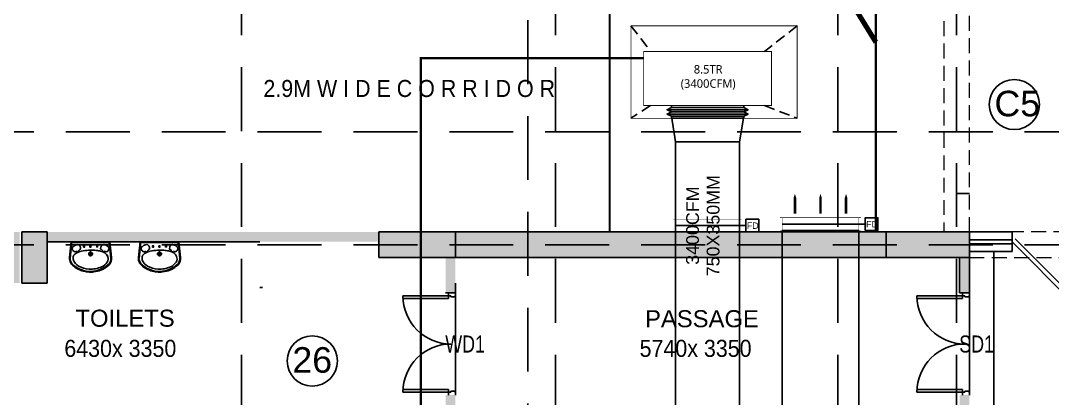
# Model space of a CAD drawing. Extents: x 11598203 to 11995143, y -3849975 to -3698974.
# Drawn here: x 11934547 to 11946653, y -3771205 to -3766770 of the extents above; entities that cross this region are included whole.
import ezdxf

# ---------------------------------------------------------------- set-up
doc = ezdxf.new("R2010")
doc.units = 0
doc.header["$MEASUREMENT"] = 0
doc.linetypes.add('HIDDEN', pattern=[0.375, 0.25, -0.125])
doc.layers.get('0').update_dxf_attribs({"linetype": 'CONTINUOUS'})
for name, color, linetype in [('BEAM', 8, 'CONTINUOUS'), ('GRID LINES', 9, 'CONTINUOUS'), ('HATCH', 7, 'CONTINUOUS'), ('MEP_HVAC_AIR_TIGHT_PARTITION', 21, 'CONTINUOUS'), ('MEP_HVAC_COPPER_PIPE', 5, 'CONTINUOUS'), ('MEP_HVAC_FIRE DAMPER', 40, 'CONTINUOUS'), ('MEP_HVAC_RA_DUCT', 1, 'CONTINUOUS'), ('MEP_HVAC_SA_DUCT', 3, 'CONTINUOUS'), ('SECTION', 8, 'CONTINUOUS')]:
    doc.layers.add(name, color=color, linetype=linetype)
for name, color, linetype, lineweight in [('HTL-AC UNIT', 5, 'CONTINUOUS', 25), ('HVAC 3RD TYPICAL FLOOR$0$M-HVAC-RA DUCT', 1, 'CONTINUOUS', 0), ('MEP_HVAC_TEXT', 7, 'CONTINUOUS', 0)]:
    doc.layers.add(name, color=color, linetype=linetype, lineweight=lineweight)
doc.styles.add('ARIAL', font='arial.ttf', dxfattribs={"width": 0.75})
doc.styles.add('DT', font='romans.shx')
doc.styles.get("Standard").update_dxf_attribs({"font": 'arial.ttf'})
doc.dimstyles.get("Standard").update_dxf_attribs({"dimscale": 0.7, "dimtxt": 300, "dimasz": 150, "dimexe": 200, "dimexo": 200, "dimgap": 0.25, "dimtad": 3, "dimlfac": 0.001, "dimzin": 0, "dimdsep": 46, "dimtxsty": 'Standard', "dimblk": 'ARCHTICK', "dimcen": 0.09, "dimdle": 200, "dimclrd": 256, "dimclre": 256, "dimclrt": 6, "dimadec": 0, "dimazin": 0, "dimtfac": 1, "dimtofl": 0, "dimtmove": 0, "dimatfit": 3, "dimfxl": 1, "dimtolj": 1, "dimtzin": 0, "dimarcsym": 0})

# ---------------------------------------------------------------- blocks, each defined once
blk = doc.blocks.new('8TH FLOOR')
at = {"ltscale": 500}
h = blk.add_hatch(color=8, dxfattribs=at)
h.paths.add_polyline_path([(-39848, 39920), (-39848, 39805), (-38180, 39805), (-38180, 39920)])
h.paths.add_polyline_path([(-39848, 39805), (-39848, 39920), (-42070, 39920), (-42070, 39805)])
for points in [[(-37280, 39920), (-37280, 39620), (-36397, 39620), (-35498, 39620), (-32228, 39620), (-32228, 39920), (-33128, 39920), (-34190, 39920), (-35090, 39920), (-36380, 39920), (-37280, 39920)], [(-37396, 39620), (-37281, 39620), (-37281, 39205), (-37396, 39205)], [(-31365, 39620), (-31250, 39620), (-31250, 39205), (-31365, 39205)], [(-37396, 37782), (-37396, 37782), (-37281, 37782), (-37281, 38005), (-37396, 38005)], [(-31365, 37782), (-31365, 37782), (-31250, 37782), (-31250, 38005), (-31365, 38005)]]:
    blk.add_hatch(color=8, dxfattribs=at).paths.add_polyline_path(points)
at = {"layer": 'HATCH', "ltscale": 500}
h = blk.add_hatch(color=32, dxfattribs=at)
h.dxf.hatch_style = 1
h.paths.add_polyline_path([(-44310, 10130), (-44010, 10130), (-44010, 9230), (-44310, 9230)])
h.paths.add_polyline_path([(-6930, 6230), (-6630, 6230), (-6630, 5252), (-6930, 5252)])
h.paths.add_polyline_path([(-900, 6265), (0, 6265), (0, 5965), (-900, 5965)])
h.paths.add_polyline_path([(-31624, -10480), (-31024, -10480), (-31024, -10780), (-31624, -10780)])
h.paths.add_polyline_path([(-36805, -13010), (-36055, -13010), (-36055, -13310), (-36805, -13310)])
h.paths.add_polyline_path([(-26485, 200), (-26185, 200), (-26185, -700), (-26485, -700)])
h.paths.add_polyline_path([(-36355, -17735), (-36055, -17735), (-36055, -18485), (-36355, -18485)])
h.paths.add_polyline_path([(-4100, 200), (-3500, 200), (-3500, -100), (-4100, -100)])
h.paths.add_polyline_path([(-47740, 18320), (-46990, 18320), (-46990, 18020), (-47740, 18020)])
h.paths.add_polyline_path([(-47740, 14790), (-46840, 14790), (-46840, 14490), (-47740, 14490)])
h.paths.add_polyline_path([(-10758, 300), (-9930, 300), (-9930, 0), (-10758, 0)])
h.paths.add_polyline_path([(-36805, -7680), (-36055, -7680), (-36055, -7980), (-36805, -7980)])
h.paths.add_polyline_path([(-34515, 900), (-34215, 900), (-34215, 0), (-34515, 0)])
h.paths.add_polyline_path([(-40685, 750), (-40385, 750), (-40385, 0), (-40685, 0)])
h.paths.add_polyline_path([(-41010, -25), (-40710, -25), (-40710, -775), (-41010, -775)])
h.paths.add_polyline_path([(-47740, 29190), (-46990, 29190), (-46990, 28890), (-47740, 28890)])
h.paths.add_polyline_path([(-900, 29190), (0, 29190), (0, 28890), (-900, 28890)])
h.paths.add_polyline_path([(-47840, 10130), (-47540, 10130), (-47540, 9230), (-47840, 9230)])
h.paths.add_polyline_path([(-41010, 750), (-40710, 750), (-40710, 0), (-41010, 0)])
h.paths.add_polyline_path([(-1000, 42920), (-700, 42920), (-700, 43898), (-1000, 43898)])
h.paths.add_polyline_path([(-47740, 21920), (-46990, 21920), (-46990, 21620), (-47740, 21620)])
h.paths.add_polyline_path([(-19285, 200), (-18985, 200), (-18985, -700), (-19285, -700)])
h.paths.add_polyline_path([(-900, 49150), (0, 49150), (0, 48850), (-900, 48850)])
h.paths.add_polyline_path([(-900, 32790), (0, 32790), (0, 32490), (-900, 32490)])
h.paths.add_polyline_path([(-47740, 25520), (-46990, 25520), (-46990, 25220), (-47740, 25220)])
h.paths.add_polyline_path([(-15685, 6230), (-15385, 6230), (-15385, 5330), (-15685, 5330)])
h.paths.add_polyline_path([(-900, 25520), (0, 25520), (0, 25220), (-900, 25220)])
h.paths.add_polyline_path([(-39510, -13010), (-38760, -13010), (-38760, -13310), (-39510, -13310)])
h.paths.add_polyline_path([(-42695, 39920), (-42395, 39920), (-42395, 39320), (-42695, 39320)])
h.paths.add_polyline_path([(-47740, 39920), (-46840, 39920), (-46840, 39620), (-47740, 39620)])
h.paths.add_polyline_path([(-900, 39920), (-100, 39920), (-100, 39620), (-900, 39620)])
h.paths.add_polyline_path([(-4100, 11190), (-3401, 11190), (-3401, 10890), (-4100, 10890)])
h.paths.add_polyline_path([(-31624, -7730), (-31024, -7730), (-31024, -8030), (-31624, -8030)])
h.paths.add_polyline_path([(-44760, -18185), (-44010, -18185), (-44010, -18485), (-44760, -18485)])
h.paths.add_polyline_path([(-6930, 300), (-6102, 300), (-6102, 0), (-6930, 0)])
h.paths.add_polyline_path([(-900, 18320), (0, 18320), (0, 18020), (-900, 18020)])
h.paths.add_polyline_path([(-48040, -18185), (-47290, -18185), (-47290, -18485), (-48040, -18485)])
h.paths.add_polyline_path([(-42695, 43520), (-42395, 43520), (-42395, 42920), (-42695, 42920)])
h.paths.add_polyline_path([(-39510, -10530), (-38760, -10530), (-38760, -10830), (-39510, -10830)])
h.paths.add_polyline_path([(-42370, 43520), (-42070, 43520), (-42070, 42920), (-42370, 42920)])
h.paths.add_polyline_path([(-39510, -7680), (-38760, -7680), (-38760, -7980), (-39510, -7980)])
h.paths.add_polyline_path([(-46360, 43820), (-46060, 43820), (-46060, 42920), (-46360, 42920)])
h.paths.add_polyline_path([(-900, 300), (0, 300), (0, 0), (-900, 0)])
h.paths.add_polyline_path([(-28250, 51450), (-27950, 51450), (-27950, 50550), (-28250, 50550)])
h.paths.add_polyline_path([(-22220, 51450), (-21920, 51450), (-21920, 50550), (-22220, 50550)])
h.paths.add_polyline_path([(-44310, 750), (-44010, 750), (-44010, 0), (-44310, 0)])
h.paths.add_polyline_path([(-42370, 39920), (-42070, 39920), (-42070, 39320), (-42370, 39320)])
h.paths.add_polyline_path([(-31550, 51450), (-31250, 51450), (-31250, 50550), (-31550, 50550)])
h.paths.add_polyline_path([(-46360, 49700), (-46060, 49700), (-46060, 48950), (-46360, 48950)])
h.paths.add_polyline_path([(-42695, 36320), (-42395, 36320), (-42395, 35720), (-42695, 35720)])
h.paths.add_polyline_path([(-42370, 35720), (-42070, 35720), (-42070, 36320), (-42370, 36320)])
h.paths.add_polyline_path([(-44310, 15240), (-44010, 15240), (-44010, 14490), (-44310, 14490)])
h.paths.add_polyline_path([(-42695, 49700), (-42395, 49700), (-42395, 48950), (-42695, 48950)])
h.paths.add_polyline_path([(-44760, -25), (-44010, -25), (-44010, -325), (-44760, -325)])
h.paths.add_polyline_path([(-15685, 200), (-15385, 200), (-15385, -700), (-15685, -700)])
h.paths.add_polyline_path([(-39510, -5200), (-38760, -5200), (-38760, -5500), (-39510, -5500)])
h.paths.add_polyline_path([(-44310, 6230), (-44010, 6230), (-44010, 5480), (-44310, 5480)])
h.paths.add_polyline_path([(-36355, -25), (-36055, -25), (-36055, -775), (-36355, -775)])
h.paths.add_polyline_path([(-22885, 200), (-22585, 200), (-22585, -700), (-22885, -700)])
h.paths.add_polyline_path([(-900, 36320), (0, 36320), (0, 36020), (-900, 36020)])
h.paths.add_polyline_path([(-47740, 32790), (-46990, 32790), (-46990, 32490), (-47740, 32490)])
h.paths.add_polyline_path([(-6930, -25), (-6330, -25), (-6330, -325), (-6930, -325)])
h.paths.add_polyline_path([(-41010, -17735), (-40710, -17735), (-40710, -18485), (-41010, -18485)])
h.paths.add_polyline_path([(-36805, -5200), (-36055, -5200), (-36055, -5500), (-36805, -5500)])
h.paths.add_polyline_path([(-48015, -25), (-47265, -25), (-47265, -325), (-48015, -325)])
h.paths.add_polyline_path([(-10530, -25), (-9930, -25), (-9930, -325), (-10530, -325)])
h.paths.add_polyline_path([(-46840, 36320), (-47740, 36320), (-47740, 36020), (-46840, 36020)])
h.paths.add_polyline_path([(-34515, 6230), (-34215, 6230), (-34215, 5330), (-34515, 5330)])
h.paths.add_polyline_path([(-30085, 200), (-29785, 200), (-29785, -700), (-30085, -700)])
h.paths.add_polyline_path([(-36805, -10530), (-36055, -10530), (-36055, -10830), (-36805, -10830)])
h.paths.add_polyline_path([(-10230, 6230), (-9930, 6230), (-9930, 5330), (-10230, 5330)])
h.paths.add_polyline_path([(-900, 14790), (0, 14790), (0, 14490), (-900, 14490)])
h.paths.add_polyline_path([(-900, 9530), (78, 9530), (78, 9230), (-900, 9230)])
h.paths.add_polyline_path([(-39940, 49850), (-39640, 49850), (-39640, 48950), (-39940, 48950)])
edge = h.paths.add_edge_path()
edge.add_line((-19435, 49850), (-19435, 48950))
edge.add_line((-6930, 9230), (-5952, 9230))
edge.add_line((-41010, 15240), (-41010, 14490))
edge.add_line((-19135, 42920), (-19135, 43820))
edge.add_line((-40710, 5480), (-40710, 6230))
edge.add_line((-40685, 6230), (-40685, 5480))
h.paths.add_polyline_path([(-22220, 9530), (-21320, 9530), (-21320, 9230), (-22220, 9230)])
h.paths.add_polyline_path([(-37580, 10130), (-37280, 10130), (-37280, 9230), (-37580, 9230)])
h.paths.add_polyline_path([(-40685, 9980), (-40385, 9980), (-40385, 9230), (-40685, 9230)])
h.paths.add_polyline_path([(-40685, 6230), (-40385, 6230), (-40385, 5480), (-40685, 5480)])
h.paths.add_polyline_path([(-32228, 9530), (-31250, 9530), (-31250, 9230), (-32228, 9230)])
h.paths.add_polyline_path([(-30424, 6230), (-29446, 6230), (-29446, 5930), (-30424, 5930)])
h.paths.add_polyline_path([(-16860, 9530), (-15960, 9530), (-15960, 9230), (-16860, 9230)])
h.paths.add_polyline_path([(-28250, 9530), (-27272, 9530), (-27272, 9230), (-28250, 9230)])
h.paths.add_polyline_path([(-10830, 9530), (-9930, 9530), (-9930, 9230), (-10830, 9230)])
h.paths.add_polyline_path([(-41010, 9980), (-40710, 9980), (-40710, 9230), (-41010, 9230)])
h.paths.add_polyline_path([(-41010, 6230), (-40710, 6230), (-40710, 5480), (-41010, 5480)])
h.paths.add_polyline_path([(-16860, 36320), (-15960, 36320), (-15960, 36020), (-16860, 36020)], flags=16)
h.paths.add_polyline_path([(-22220, 43520), (-21920, 43520), (-21920, 42920), (-22220, 42920)], flags=16)
h.paths.add_polyline_path([(-22220, 29190), (-21320, 29190), (-21320, 28890), (-22220, 28890)], flags=16)
h.paths.add_polyline_path([(-25450, 45380), (-24850, 45380), (-24850, 45080), (-25450, 45080)], flags=16)
h.paths.add_polyline_path([(-25450, 43220), (-24850, 43220), (-24850, 42920), (-25450, 42920)], flags=16)
h.paths.add_polyline_path([(-16860, 14790), (-15960, 14790), (-15960, 14490), (-16860, 14490)], flags=16)
h.paths.add_polyline_path([(-41010, 15240), (-40710, 15240), (-40710, 14490), (-41010, 14490)], flags=16)
h.paths.add_polyline_path([(-31250, 25220), (-32150, 25220), (-32150, 25520), (-31250, 25520)], flags=16)
h.paths.add_polyline_path([(-38180, 18320), (-37280, 18320), (-37280, 18020), (-38180, 18020)], flags=16)
h.paths.add_polyline_path([(-31550, 15090), (-31250, 15090), (-31250, 14190), (-31550, 14190)], flags=16)
h.paths.add_polyline_path([(-38180, 14790), (-37280, 14790), (-37280, 14490), (-38180, 14490)], flags=16)
h.paths.add_polyline_path([(-22220, 18320), (-21320, 18320), (-21320, 18020), (-22220, 18020)], flags=16)
h.paths.add_polyline_path([(-40685, 15240), (-40385, 15240), (-40385, 14490), (-40685, 14490)], flags=16)
h.paths.add_polyline_path([(-38180, 21920), (-37280, 21920), (-37280, 21620), (-38180, 21620)], flags=16)
h.paths.add_polyline_path([(-16860, 32790), (-15960, 32790), (-15960, 32490), (-16860, 32490)], flags=16)
h.paths.add_polyline_path([(-16860, 21920), (-15960, 21920), (-15960, 21620), (-16860, 21620)], flags=16)
h.paths.add_polyline_path([(-16860, 25520), (-15960, 25520), (-15960, 25220), (-16860, 25220)], flags=16)
h.paths.add_polyline_path([(-13360, 11190), (-12760, 11190), (-12760, 10890), (-13360, 10890)], flags=16)
h.paths.add_polyline_path([(-6930, 29190), (-6030, 29190), (-6030, 28890), (-6930, 28890)], flags=16)
h.paths.add_polyline_path([(-10830, 29190), (-9930, 29190), (-9930, 28890), (-10830, 28890)], flags=16)
h.paths.add_polyline_path([(-28250, 22220), (-27950, 22220), (-27950, 21320), (-28250, 21320)], flags=16)
h.paths.add_polyline_path([(-22220, 21920), (-21320, 21920), (-21320, 21620), (-22220, 21620)], flags=16)
h.paths.add_polyline_path([(-6930, 9530), (-5952, 9530), (-5952, 9230), (-6930, 9230)], flags=16)
h.paths.add_polyline_path([(-31550, 22220), (-31250, 22220), (-31250, 21320), (-31550, 21320)], flags=16)
h.paths.add_polyline_path([(-10230, 22220), (-9930, 22220), (-9930, 21320), (-10230, 21320)], flags=16)
h.paths.add_polyline_path([(-28250, 29190), (-27350, 29190), (-27350, 28890), (-28250, 28890)], flags=16)
h.paths.add_polyline_path([(-15132, 43220), (-14232, 43220), (-14232, 42920), (-15132, 42920)], flags=16)
h.paths.add_polyline_path([(-10830, 43220), (-9930, 43220), (-9930, 42920), (-10830, 42920)], flags=16)
h.paths.add_polyline_path([(-6930, 43220), (-6030, 43220), (-6030, 42920), (-6930, 42920)], flags=16)
h.paths.add_polyline_path([(-22220, 25520), (-21320, 25520), (-21320, 25220), (-22220, 25220)], flags=16)
h.paths.add_polyline_path([(-28250, 25520), (-27350, 25520), (-27350, 25220), (-28250, 25220)], flags=16)
h.paths.add_polyline_path([(-34680, 11190), (-34080, 11190), (-34080, 10890), (-34680, 10890)], flags=16)
h.paths.add_polyline_path([(-22220, 36320), (-21320, 36320), (-21320, 36020), (-22220, 36020)], flags=16)
h.paths.add_polyline_path([(-38180, 25520), (-37280, 25520), (-37280, 25220), (-38180, 25220)], flags=16)
h.paths.add_polyline_path([(-6930, 25520), (-6030, 25520), (-6030, 25220), (-6930, 25220)], flags=16)
h.paths.add_polyline_path([(-10830, 25520), (-9930, 25520), (-9930, 25220), (-10830, 25220)], flags=16)
h.paths.add_polyline_path([(-6930, 22220), (-6630, 22220), (-6630, 21320), (-6930, 21320)], flags=16)
h.paths.add_polyline_path([(-28250, 18620), (-27950, 18620), (-27950, 17720), (-28250, 17720)], flags=16)
h.paths.add_polyline_path([(-6930, 15090), (-6630, 15090), (-6630, 14190), (-6930, 14190)], flags=16)
h.paths.add_polyline_path([(-22220, 32790), (-21320, 32790), (-21320, 32490), (-22220, 32490)], flags=16)
h.paths.add_polyline_path([(-10230, 33090), (-9930, 33090), (-9930, 32190), (-10230, 32190)], flags=16)
h.paths.add_polyline_path([(-6930, 33090), (-6630, 33090), (-6630, 32190), (-6930, 32190)], flags=16)
h.paths.add_polyline_path([(-32150, 29190), (-31250, 29190), (-31250, 28890), (-32150, 28890)], flags=16)
h.paths.add_polyline_path([(-16860, 29190), (-15960, 29190), (-15960, 28888), (-16860, 28888)], flags=16)
h.paths.add_polyline_path([(-38180, 29190), (-37280, 29190), (-37280, 28890), (-38180, 28890)], flags=16)
h.paths.add_polyline_path([(-23224, 6230), (-22246, 6230), (-22246, 5930), (-23224, 5930)], flags=16)
h.paths.add_polyline_path([(-31550, 18620), (-31250, 18620), (-31250, 17720), (-31550, 17720)], flags=16)
h.paths.add_polyline_path([(-35695, 48950), (-35395, 48950), (-35395, 49750), (-35695, 49750)], flags=16)
h.paths.add_polyline_path([(-6930, 36620), (-6630, 36620), (-6630, 35720), (-6930, 35720)], flags=16)
h.paths.add_polyline_path([(-31550, 45980), (-31250, 45980), (-31250, 45080), (-31550, 45080)], flags=16)
h.paths.add_polyline_path([(-16860, 39920), (-15960, 39920), (-15960, 39620), (-16860, 39620)], flags=16)
h.paths.add_polyline_path([(-22220, 45980), (-21920, 45980), (-21920, 45080), (-22220, 45080)], flags=16)
h.paths.add_polyline_path([(-35695, 43820), (-35395, 43820), (-35395, 42920), (-35695, 42920)], flags=16)
h.paths.add_polyline_path([(-19435, 43820), (-19135, 43820), (-19135, 42920), (-19435, 42920)], flags=16)
h.paths.add_polyline_path([(-38180, 39920), (-37280, 39920), (-37280, 39620), (-38180, 39620)], flags=16)
h.paths.add_polyline_path([(-28250, 39920), (-27272, 39920), (-27272, 39620), (-28250, 39620)], flags=16)
h.paths.add_polyline_path([(-39940, 43820), (-39640, 43820), (-39640, 42920), (-39940, 42920)], flags=16)
h.paths.add_polyline_path([(-10230, 49850), (-9930, 49850), (-9930, 48950), (-10230, 48950)], flags=16)
h.paths.add_polyline_path([(-31550, 43820), (-31250, 43820), (-31250, 42920), (-31550, 42920)], flags=16)
h.paths.add_polyline_path([(-14832, 49850), (-14533, 49850), (-14533, 48950), (-14832, 48950)], flags=16)
h.paths.add_polyline_path([(-6930, 39920), (-6030, 39920), (-6030, 39620), (-6930, 39620)], flags=16)
h.paths.add_polyline_path([(-31550, 33090), (-31250, 33090), (-31250, 32190), (-31550, 32190)], flags=16)
h.paths.add_polyline_path([(-38180, 36320), (-37280, 36320), (-37280, 36020), (-38180, 36020)], flags=16)
h.paths.add_polyline_path([(-19435, 49850), (-19135, 49850), (-19135, 48950), (-19435, 48950)], flags=16)
h.paths.add_polyline_path([(-10830, 39920), (-9930, 39920), (-9930, 39620), (-10830, 39620)], flags=16)
h.paths.add_polyline_path([(-6930, 49850), (-6630, 49850), (-6630, 48950), (-6930, 48950)], flags=16)
h.paths.add_polyline_path([(-19624, 6230), (-18646, 6230), (-18646, 5930), (-19624, 5930)], flags=16)
h.paths.add_polyline_path([(-22220, 39920), (-21320, 39920), (-21320, 39620), (-22220, 39620)], flags=16)
h.paths.add_polyline_path([(-22220, 14790), (-21320, 14790), (-21320, 14490), (-22220, 14490)], flags=16)
h.paths.add_polyline_path([(-28250, 36620), (-27950, 36620), (-27950, 35720), (-28250, 35720)], flags=16)
h.paths.add_polyline_path([(-16860, 18320), (-15960, 18320), (-15960, 18020), (-16860, 18020)], flags=16)
h.paths.add_polyline_path([(-31550, 35720), (-31250, 35720), (-31250, 36618), (-31550, 36618)], flags=16)
h.paths.add_polyline_path([(-10230, 18620), (-9930, 18620), (-9930, 17720), (-10230, 17720)], flags=16)
h.paths.add_polyline_path([(-28250, 15090), (-27950, 15090), (-27950, 14190), (-28250, 14190)], flags=16)
h.paths.add_polyline_path([(-6930, 18620), (-6630, 18620), (-6630, 17720), (-6930, 17720)], flags=16)
h.paths.add_polyline_path([(-32228, 39920), (-31250, 39920), (-31250, 39620), (-32228, 39620)], flags=16)
h.paths.add_polyline_path([(-10230, 15090), (-9930, 15090), (-9930, 14190), (-10230, 14190)], flags=16)
h.paths.add_polyline_path([(-28250, 33090), (-27950, 33090), (-27950, 32190), (-28250, 32190)], flags=16)
h.paths.add_polyline_path([(-38180, 32790), (-37280, 32790), (-37280, 32490), (-38180, 32490)], flags=16)
h.paths.add_polyline_path([(-10230, 36620), (-9930, 36620), (-9930, 35720), (-10230, 35720)], flags=16)
at = {"color": 8, "lineweight": 25, "ltscale": 500}
for p, q in [((-31250, 40370), (-31389, 40370)), ((-31250, 40370), (-31365, 40370)), ((-32228, 39620), (-32228, 39920)), ((-32228, 39920), (-31250, 39920)), ((-31250, 39920), (-31250, 39620)), ((-32228, 39620), (-37280, 39620)), ((-31250, 39620), (-32228, 39620))]:
    blk.add_line(p, q, dxfattribs=at)
at = {"color": 8, "lineweight": 25}
for p, q in [((-42370, 39320), (-42370, 39920)), ((-42370, 39920), (-42070, 39920)), ((-42070, 39920), (-42070, 39320)), ((-37280, 39920), (-38180, 39920)), ((-38180, 39920), (-38180, 39620)), ((-37480, 39920), (-37280, 39920)), ((-37280, 39620), (-37280, 39920)), ((-37280, 39920), (-37280, 39805)), ((-37280, 39920), (-36380, 39920)), ((-37280, 39620), (-37280, 39920)), ((-35090, 39920), (-36380, 39920)), ((-35090, 39920), (-34190, 39920)), ((-33128, 39920), (-34190, 39920)), ((-33128, 39920), (-32228, 39920)), ((-32228, 39920), (-32228, 39805)), ((-30750, 39920), (-31250, 39920)), ((-30750, 39920), (-30750, 39690)), ((-30715, 39840), (-30008, 39134)), ((-39574, 39805), (-42070, 39805)), ((-41789, 39805), (-41809, 39620)), ((-41781, 39805), (-41802, 39614)), ((-41789, 39805), (-41336, 39805)), ((-41774, 39795), (-41356, 39794)), ((-41626, 39751), (-41652, 39751)), ((-41638, 39733), (-41638, 39766)), ((-41551, 39751), (-41577, 39751)), ((-41563, 39733), (-41563, 39766)), ((-41472, 39751), (-41498, 39751)), ((-41484, 39738), (-41484, 39766)), ((-41344, 39805), (-41323, 39614)), ((-41336, 39805), (-41316, 39620)), ((-40980, 39805), (-41001, 39620)), ((-40972, 39805), (-40993, 39614)), ((-40980, 39805), (-40528, 39805)), ((-40965, 39795), (-40547, 39794)), ((-40817, 39751), (-40843, 39751)), ((-40829, 39733), (-40829, 39766)), ((-40742, 39751), (-40768, 39751)), ((-40754, 39733), (-40754, 39766)), ((-40663, 39751), (-40689, 39751)), ((-40675, 39738), (-40675, 39766)), ((-40535, 39805), (-40514, 39614)), ((-40528, 39805), (-40507, 39620)), ((-30750, 39828), (-31250, 39828)), ((-30750, 39782), (-31250, 39782)), ((-30750, 39805), (-30043, 39098)), ((-41592, 39662), (-41532, 39662)), ((-41562, 39632), (-41562, 39693)), ((-40783, 39662), (-40723, 39662)), ((-40753, 39632), (-40753, 39693)), ((-38180, 39620), (-37280, 39620)), ((-31365, 39620), (-31365, 39205)), ((-30750, 39690), (-31250, 39690)), ((-31250, 39620), (-31250, 39320)), ((-30963, 21550), (-30963, 39690)), ((-42070, 39320), (-42370, 39320)), ((-39574, 39269), (-39546, 39269)), ((-37281, 39320), (-37281, 39205)), ((-31250, 39320), (-31250, 39205)), ((-37361, 39169), (-37897, 39169)), ((-37897, 39169), (-37897, 39141)), ((-37361, 39141), (-37897, 39141)), ((-37281, 39205), (-37396, 39205)), ((-37361, 39169), (-37361, 39205)), ((-37361, 39205), (-37281, 39205)), ((-37333, 39169), (-37361, 39169)), ((-37361, 39169), (-37361, 39141)), ((-37333, 39157), (-37333, 39169)), ((-37293, 39157), (-37333, 39157)), ((-37293, 39157), (-37293, 39159)), ((-37281, 39169), (-37283, 39169)), ((-37281, 39205), (-37281, 39169)), ((-37281, 38005), (-37281, 39205)), ((-31330, 39169), (-31866, 39169)), ((-31866, 39169), (-31866, 39141)), ((-31330, 39141), (-31866, 39141)), ((-31250, 39205), (-31365, 39205)), ((-31330, 39169), (-31330, 39205)), ((-31330, 39205), (-31250, 39205)), ((-31302, 39169), (-31330, 39169)), ((-31330, 39169), (-31330, 39141)), ((-31302, 39157), (-31302, 39169)), ((-31262, 39157), (-31302, 39157)), ((-31262, 39157), (-31262, 39159)), ((-31250, 39169), (-31252, 39169)), ((-31250, 39205), (-31250, 39169)), ((-31250, 38005), (-31250, 39205)), ((-37361, 38069), (-37897, 38069)), ((-37361, 38041), (-37897, 38041)), ((-37361, 38041), (-37361, 38069)), ((-37333, 38041), (-37361, 38041)), ((-37361, 38041), (-37361, 38005)), ((-37333, 38053), (-37333, 38041)), ((-37293, 38053), (-37333, 38053)), ((-37293, 38053), (-37293, 38051)), ((-37281, 38041), (-37283, 38041)), ((-37281, 38005), (-37281, 38041)), ((-31330, 38069), (-31866, 38069)), ((-31330, 38041), (-31866, 38041)), ((-31330, 38041), (-31330, 38069)), ((-31302, 38041), (-31330, 38041)), ((-31330, 38041), (-31330, 38005)), ((-31302, 38053), (-31302, 38041)), ((-31262, 38053), (-31302, 38053)), ((-31262, 38053), (-31262, 38051)), ((-31250, 38041), (-31252, 38041)), ((-31250, 38005), (-31250, 38041))]:
    blk.add_line(p, q, dxfattribs=at)
at = {"color": 8, "lineweight": -3, "ltscale": 500}
for centre in [(-30723, 41416), (-38960, 38406)]:
    blk.add_circle(centre, 294, dxfattribs=at)
at = {"color": 8}
for centre, radius, start, end in [((-37333, 39169), 564, 180, 270), ((-37293, 39169), 10, 270, 0), ((-31302, 39169), 564, 180, 270), ((-31262, 39169), 10, 270, 0), ((-37333, 38041), 564, 90, 180), ((-31302, 38041), 564, 90, 180), ((-37293, 38041), 10, 0, 90), ((-31262, 38041), 10, 0, 90)]:
    blk.add_arc(centre, radius, start, end, dxfattribs=at)
at = {"color": 8, "extrusion": (0, 0, -1)}
for centre, major_axis, start_param, end_param in [((-41769, 39820), (24.7, 0), 1.765467, 2.50956), ((-41757, 39729), (20.7, 0), 2.661884, 4.2449), ((-41722, 39737), (56.9, -0.3), 2.176458, 2.816691), ((-41686, 39650), (126, 0), 4.027191, 4.373034), ((-41713, 39739), (34, 0), 4.222121, 5.084958), ((-41729, 39730), (49.2, -0.1), -0.960797, -0.225412), ((-41676, 39691), (26.8, -0.2), 3.628858, 4.420234), ((-41711, 39732), (31.9, 0.1), -0.276767, 0.525307), ((-41638, 39751), (6.43, -0.02), 3.139035, 9.42222), ((-41563, 39751), (6.43, -0.08), 3.12883, 9.412015), ((-41484, 39751), (6.43, -0.02), 3.139035, 9.42222), ((-41412, 39732), (31.9, 0), 2.620328, 3.422401), ((-41394, 39730), (49.2, -0.3), 3.359735, 4.09512), ((-41447, 39691), (26.8, 0.2), -1.278641, -0.487266), ((-41410, 39739), (34, 0), 4.33982, 5.202657), ((-41436, 39650), (126, -1), -1.238036, -0.892193), ((-41401, 39737), (56.9, 0.3), 0.324902, 0.965135), ((-41361, 39827), (33.5, 0), 0.727251, 1.402875), ((-41366, 39729), (20.7, 0), -1.101507, 0.481509), ((-40960, 39820), (24.7, 0), 1.765467, 2.50956), ((-40948, 39729), (20.7, 0), 2.661884, 4.2449), ((-40913, 39737), (56.9, -0.3), 2.176458, 2.816691), ((-40878, 39650), (126, 0), 4.027191, 4.373034), ((-40904, 39739), (34, 0), 4.222121, 5.084958), ((-40920, 39730), (49.2, -0.1), -0.960797, -0.225412), ((-40867, 39691), (26.8, -0.2), 3.628858, 4.420234), ((-40902, 39732), (31.9, 0.1), -0.276767, 0.525307), ((-40829, 39751), (6.43, -0.02), 3.139035, 9.42222), ((-40754, 39751), (6.43, -0.08), 3.12883, 9.412015), ((-40675, 39751), (6.43, -0.02), 3.139035, 9.42222), ((-40603, 39732), (31.9, 0), 2.620328, 3.422401), ((-40586, 39730), (49.2, -0.3), 3.359735, 4.09512), ((-40638, 39691), (26.8, 0.2), -1.278641, -0.487266), ((-40601, 39739), (34, 0), 4.33982, 5.202657), ((-40628, 39650), (126, -1), -1.238036, -0.892193), ((-40593, 39737), (56.9, 0.3), 0.324902, 0.965135), ((-40557, 39729), (20.7, 0), -1.101507, 0.481509), ((-40553, 39827), (33.5, 0), 0.727251, 1.402875), ((-41727, 39610), (83.2, 0.1), 2.850118, 3.264751), ((-41703, 39608), (106, 0), 2.310552, 2.942572), ((-41724, 39607), (78.1, 0), 2.562376, 3.231693), ((-41672, 39614), (94.7, 0), 2.890537, 3.362984), ((-41691, 39602), (80.1, 0), 3.554495, 4.299548), ((-41644, 39632), (126, 0), 2.054055, 2.802751), ((-41743, 39704), (17.9, 0), 0.880848, 2.260908), ((-41725, 39685), (6.08, 6.08), 4.730546, 6.12798), ((-41638, 39532), (167, 0), 4.181112, 4.641559), ((-41724, 39684), (6.17, -6.17), 4.354779, 6.027124), ((-41693, 39698), (8.55, 0.03), 1.455188, 3.796569), ((-41528, 38907), (801, -1), 4.558159, 4.668067), ((-41562, 39662), (21.6, 0), 3.141254, 9.424439), ((-41562, 39662), (15.5, 0.1), 3.145308, 9.428493), ((-41562, 39662), (10.9, 0), 3.142047372431534, 9.42523267961112), ((-41566, 38975), (732, 0), -1.56667, -1.474079), ((-41517, 39408), (296, 0), -1.495794, -1.328336), ((-41461, 39587), (110, 0), -1.431017, -0.436146), ((-41429, 39698), (7.39, 0), -0.727724, 1.373337), ((-41400, 39684), (5.47, -5.47), 2.097053, 3.541809), ((-41397, 39685), (6.08, 6.08), 4.867594, 6.265028), ((-41380, 39704), (17.9, 0), 0.880684, 2.260744), ((-41427, 39605), (70.9, 0), -0.405199, 0.56573), ((-41417, 39609), (94.4, -0.1), -0.049658, 0.838116), ((-41414, 39607), (99.5, 0), -0.132539, 0.848731), ((-40918, 39610), (83.2, 0.1), 2.850118, 3.264751), ((-40894, 39608), (106, 0), 2.310552, 2.942572), ((-40916, 39607), (78.1, 0), 2.562376, 3.231693), ((-40863, 39614), (94.7, 0), 2.890537, 3.362984), ((-40882, 39602), (80.1, 0), 3.554495, 4.299548), ((-40836, 39632), (126, 0), 2.054055, 2.802751), ((-40934, 39704), (17.9, 0), 0.880848, 2.260908), ((-40917, 39685), (6.08, 6.08), 4.730546, 6.12798), ((-40830, 39532), (167, 0), 4.181112, 4.641559), ((-40915, 39684), (6.17, -6.17), 4.354779, 6.027124), ((-40884, 39698), (8.55, 0.03), 1.455188, 3.796569), ((-40719, 38907), (801, -1), 4.558159, 4.668067), ((-40753, 39662), (21.6, 0), 3.141254, 9.424439), ((-40753, 39662), (15.5, 0.1), 3.145308, 9.428493), ((-40753, 39662), (10.9, 0), 3.142047372431534, 9.42523267961112), ((-40757, 38975), (732, 0), -1.56667, -1.474079), ((-40708, 39408), (296, 0), -1.495794, -1.328336), ((-40652, 39587), (110, 0), -1.431017, -0.436146), ((-40620, 39698), (7.39, 0), -0.727724, 1.373337), ((-40591, 39684), (5.47, -5.47), 2.097053, 3.541809), ((-40589, 39685), (6.08, 6.08), 4.867594, 6.265028), ((-40571, 39704), (17.9, 0), 0.880684, 2.260744), ((-40618, 39605), (70.9, 0), -0.405199, 0.56573), ((-40608, 39609), (94.4, -0.1), -0.049658, 0.838116), ((-40605, 39607), (99.5, 0), -0.132539, 0.848731), ((-41682, 39623), (123, 0), 2.127435, 2.640092), ((-41578, 39739), (287, 0), 1.808981, 2.322804), ((-41616, 39670), (200, 0), 1.868215, 2.281789), ((-41576, 39732), (247, 0), 1.579809, 2.112792), ((-41562, 39760), (303, 0), 1.155365, 1.952189), ((-41558, 39782), (298, 0), 1.141495, 1.637774), ((-41551, 39745), (294, 0), 0.809856, 1.41441), ((-41545, 39738), (275, 0), 0.806541, 1.180915), ((-41486, 39641), (140, 0), 0.557563, 1.193786), ((-40873, 39623), (123, 0), 2.127435, 2.640092), ((-40769, 39739), (287, 0), 1.808981, 2.322804), ((-40808, 39670), (200, 0), 1.868215, 2.281789), ((-40767, 39732), (247, 0), 1.579809, 2.112792), ((-40753, 39760), (303, 0), 1.155365, 1.952189), ((-40749, 39782), (298, 0), 1.141495, 1.637774), ((-40742, 39745), (294, 0), 0.809856, 1.41441), ((-40736, 39738), (275, 0), 0.806541, 1.180915), ((-40677, 39641), (140, 0), 0.557563, 1.193786), ((-41566, 39722), (274, 0), 1.346594, 1.865175), ((-40758, 39722), (274, 0), 1.346594, 1.865175)]:
    blk.add_ellipse(centre, major_axis=major_axis, ratio=1, start_param=start_param, end_param=end_param, dxfattribs=at)
at = {"layer": 'BEAM', "color": 8, "linetype": 'HIDDEN', "lineweight": 18, "ltscale": 700}
for p, q in [((-31550, 42920), (-31550, 39920)), ((-31250, 39920), (-31250, 42920)), ((-28250, 39920), (-31250, 39920)), ((-31250, 39620), (-28250, 39620))]:
    blk.add_line(p, q, dxfattribs=at)
at = {"layer": 'GRID LINES', "color": 138, "linetype": 'HIDDEN', "ltscale": 3000}
for p, q in [((-39790, 55354), (-39790, -16425)), ((-36105, 55354), (-36105, -16425)), ((-32795, 55354), (-32795, -16425)), ((-31400, 55354), (-31400, -16425)), ((5023, 41095), (-57949, 41095)), ((5023, 39770), (-57949, 39770))]:
    blk.add_line(p, q, dxfattribs=at)
at = {"layer": 'GRID LINES', "color": 8, "linetype": 'HIDDEN', "ltscale": 3000}
blk.add_line((-36430, 53656), (-36430, -15068), dxfattribs=at)
at = {"color": 8, "lineweight": 20, "width": 0.9}
for s, p in [('2.9M W I D E C O R R I D O R', (-39534, 41505)), ('6430x 3350', (-41870, 38454)), ('5740x 3350', (-35120, 38454))]:
    blk.add_text(s, height=200, dxfattribs=at).set_placement(p)
at = {"color": 8, "lineweight": 20}
for s, height, p in [('C5', 300, (-30956, 41278)), ('TOILETS', 200, (-41739, 38808)), ('PASSAGE', 200, (-35056, 38802)), ('26', 300, (-39194, 38268))]:
    blk.add_text(s, height=height, dxfattribs=at).set_placement(p)
at = {"color": 8, "lineweight": 20, "style": 'ARIAL', "width": 0.75}
for s, p in [('WD1', (-37400, 38505)), ('SD1', (-31369, 38505))]:
    blk.add_text(s, height=200, dxfattribs=at).set_placement(p)
blk = doc.blocks.new('DUCTABLE UNIT 8.5TR')
at = {"layer": 'HTL-AC UNIT', "color": 14, "linetype": 'HIDDEN', "ltscale": 500}
for p, q in [((11908521, -3788166), (11908752, -3788466)), ((11910471, -3788166), (11910089, -3788466)), ((11908752, -3789101), (11908521, -3789251)), ((11910089, -3789101), (11910471, -3789251))]:
    blk.add_line(p, q, dxfattribs=at)
at = {"layer": 'HTL-AC UNIT', "color": 8}
for p, q in [((11908945, -3789151), (11909895, -3789151)), ((11908945, -3789201), (11909895, -3789201)), ((11908995, -3789176), (11909845, -3789176))]:
    blk.add_line(p, q, dxfattribs=at)
at = {"layer": 'HTL-AC UNIT', "color": 14, "linetype": 'HIDDEN', "ltscale": 100, "const_width": 10}
blk.add_lwpolyline([(11908521, -3788166), (11910471, -3788166), (11910471, -3789251), (11908521, -3789251)], close=True, dxfattribs=at)
at = {"layer": 'HTL-AC UNIT', "const_width": 10}
blk.add_lwpolyline([(11908671, -3788466), (11910171, -3788466), (11910171, -3789101), (11908671, -3789101)], close=True, dxfattribs=at)
at = {"layer": 'HTL-AC UNIT', "color": 8}
blk.add_lwpolyline([(11908995, -3789226), (11909845, -3789226), (11909895, -3789201), (11909845, -3789176), (11909895, -3789151), (11909845, -3789126), (11908995, -3789126), (11908945, -3789151), (11908995, -3789176), (11908945, -3789201)], close=True, dxfattribs=at)
for points in [[(11908995, -3789101), (11908995, -3789126)], [(11909845, -3789101), (11909845, -3789126)]]:
    blk.add_lwpolyline(points, dxfattribs=at)
at = {"layer": 'HTL-AC UNIT', "color": 30}
blk.add_lwpolyline([(11908995, -3789226), (11909845, -3789226), (11909845, -3789251), (11908995, -3789251)], close=True, dxfattribs=at)
at = {"layer": 'HTL-AC UNIT', "color": 7, "insert": (11909427, -3788687), "char_height": 100, "attachment_point": 5}
blk.add_mtext('\\pxqc;{\\fGulim|b0|i0|c0|p0;\\P\\fTrebuchet MS|b0|i0|c0|p34;8.5TR\\P(3400CFM)\\P}', dxfattribs=at)
blk = doc.blocks.new('*U81')
at = {"layer": 'MEP_HVAC_FIRE DAMPER', "ltscale": 500, "const_width": 5}
for points in [[(11948335, -3800411), (11948310, -3800411)], [(11949085, -3800411), (11949110, -3800411)], [(11948335, -3800561), (11948310, -3800561)], [(11949085, -3800561), (11949110, -3800561)]]:
    blk.add_lwpolyline(points, dxfattribs=at)
blk.add_lwpolyline([(11948335, -3800411), (11948335, -3800561), (11949085, -3800561), (11949085, -3800411)], close=True, dxfattribs=at)
at = {"layer": 'MEP_HVAC_FIRE DAMPER', "ltscale": 500}
blk.add_lwpolyline([(11948335, -3800486), (11949160, -3800486)], dxfattribs=at)
blk.add_lwpolyline([(11949160, -3800561), (11949310, -3800561), (11949310, -3800411), (11949160, -3800411)], close=True, dxfattribs=at)
at = {"layer": 'MEP_HVAC_FIRE DAMPER', "insert": (11948682, -3800448, -100720), "char_height": 75, "width": 1116.51, "attachment_point": 1, "rotation": 359.895, "line_spacing_factor": 0.963855}
blk.add_mtext('\\pxqc;FD', dxfattribs=at)
blk = doc.blocks.new('*U82')
at = {"layer": 'MEP_HVAC_FIRE DAMPER', "ltscale": 500, "const_width": 5}
for points in [[(11948185, -3800411), (11948160, -3800411)], [(11949085, -3800411), (11949110, -3800411)], [(11948185, -3800561), (11948160, -3800561)], [(11949085, -3800561), (11949110, -3800561)]]:
    blk.add_lwpolyline(points, dxfattribs=at)
blk.add_lwpolyline([(11948185, -3800411), (11948185, -3800561), (11949085, -3800561), (11949085, -3800411)], close=True, dxfattribs=at)
at = {"layer": 'MEP_HVAC_FIRE DAMPER', "ltscale": 500}
blk.add_lwpolyline([(11948185, -3800486), (11949160, -3800486)], dxfattribs=at)
blk.add_lwpolyline([(11949160, -3800561), (11949310, -3800561), (11949310, -3800411), (11949160, -3800411)], close=True, dxfattribs=at)
at = {"layer": 'MEP_HVAC_FIRE DAMPER', "insert": (11948682, -3800448, -100720), "char_height": 75, "width": 1116.51, "attachment_point": 1, "rotation": 359.895, "line_spacing_factor": 0.963855}
blk.add_mtext('\\pxqc;FD', dxfattribs=at)

msp = doc.modelspace()

# ---------------------------------------------------------------- linework, layer by layer
at = {"layer": 'HVAC 3RD TYPICAL FLOOR$0$M-HVAC-RA DUCT', "lineweight": 35}
for points in [[(11943631.7, -3769037.5, 30, 30, 0), (11943631.7, -3768955.9, 100, 0, 0), (11943631.7, -3768803.5, 0, 0, 0)], [(11943931.7, -3769037.5, 30, 30, 0), (11943931.7, -3768955.9, 100, 0, 0), (11943931.7, -3768803.5, 0, 0, 0)], [(11944231.7, -3769037.5, 30, 30, 0), (11944231.7, -3768955.9, 100, 0, 0), (11944231.7, -3768803.5, 0, 0, 0)]]:
    msp.add_lwpolyline(points, format="xyseb", dxfattribs=at)
at = {"layer": 'MEP_HVAC_AIR_TIGHT_PARTITION', "ltscale": 500, "const_width": 25}
for points in [[(11941458, -3769251.3), (11941458, -3766251.3)], [(11944581.9, -3766251.3), (11944581.9, -3769251.3)]]:
    msp.add_lwpolyline(points, dxfattribs=at)
at = {"layer": 'MEP_HVAC_COPPER_PIPE', "const_width": 25}
for points in [[(11941857.7, -3767210), (11939242.2, -3767210), (11939242.2, -3769600.2)], [(11939242.2, -3769600.2), (11939242.2, -3772757.5), (11938623.6, -3772757.5), (11938623.6, -3773251.3)]]:
    msp.add_lwpolyline(points, dxfattribs=at)
at = {"layer": 'MEP_HVAC_RA_DUCT', "ltscale": 500}
for points in [[(11943481.7, -3769233.5), (11943481.7, -3771353.7)], [(11943481.7, -3769233.5), (11944381.7, -3769233.5)], [(11944381.7, -3769233.5), (11944381.7, -3771353.7)]]:
    msp.add_lwpolyline(points, dxfattribs=at)
at = {"layer": 'MEP_HVAC_SA_DUCT', "ltscale": 500}
for points in [[(11942181.7, -3767891.7), (11943031.7, -3767891.7)], [(11943031.7, -3767891.7), (11942981.7, -3768191.7), (11942231.7, -3768191.7), (11942181.7, -3767891.7)], [(11942231.7, -3768191.7), (11942231.7, -3777890.2)], [(11942231.7, -3768191.7), (11942981.7, -3768191.7)], [(11942981.7, -3768191.7), (11942981.7, -3777890.2)]]:
    msp.add_lwpolyline(points, dxfattribs=at)

# ---------------------------------------------------------------- block references
at = {"layer": 'HTL-AC UNIT', "color": 0, "ltscale": 500}
msp.add_blockref('DUCTABLE UNIT 8.5TR', (33186.8, 21334.6), dxfattribs=at)
at = {"layer": 'MEP_HVAC_SA_DUCT'}
for name, p in [('*U81', (-6103.4, 31309.7)), ('*U82', (-4703.4, 31327.5))]:
    msp.add_blockref(name, p, dxfattribs=at)
at = {"layer": 'SECTION', "color": 0, "ltscale": 500}
msp.add_blockref('8TH FLOOR', (11976929.2, -3809171.3), dxfattribs=at)

# ---------------------------------------------------------------- texts
at = {"layer": 'MEP_HVAC_TEXT', "insert": (11942353.7, -3770293, -100719.6), "char_height": 150, "width": 2233.018, "attachment_point": 1, "rotation": 89.89503, "line_spacing_factor": 0.963855}
msp.add_mtext('\\pxqc;3400CFM\\P750X350MM', dxfattribs=at)

# ---------------------------------------------------------------- leaders
at = {"layer": 'MEP_HVAC_TEXT'}
msp.add_leader([(11944581.9, -3767023.8), (11943845.1, -3765826), (11941541, -3765826)], dimstyle='Standard', override={"dimscale": 1, "dimtxt": 200, "dimasz": 150, "dimexe": 80, "dimexo": 0, "dimgap": 70, "dimtad": 0, "dimdec": 0, "dimlfac": 1, "dimzin": 12, "dimtxsty": 'DT', "dimcen": 2, "dimdle": 80, "dimclrd": 256, "dimtdec": 0, "dimtix": 1, "dimtofl": 1, "dimtmove": 2, "dimlwd": 65535, "dimlwe": 65535}, dxfattribs=at)

doc.saveas('drawing.dxf')
